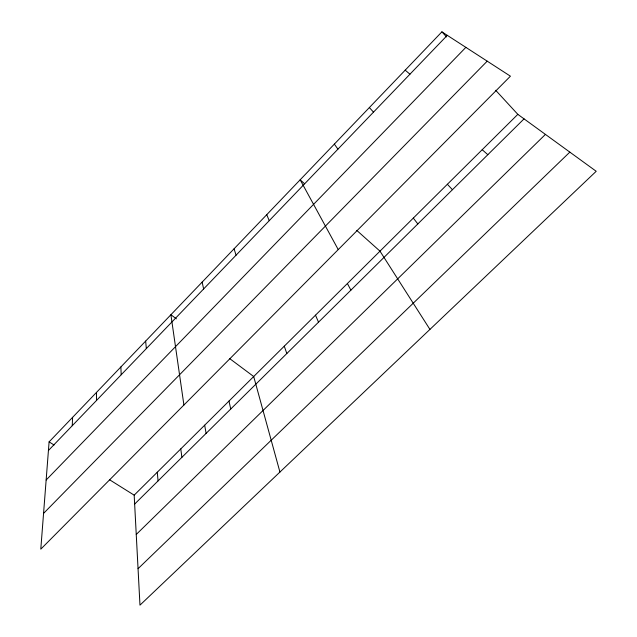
<?xml version="1.0" encoding="UTF-8"?>
<svg xmlns="http://www.w3.org/2000/svg" width="637" height="637" viewBox="0 0 637 637"><rect width="100%" height="100%" fill="white"/><g stroke="black" fill="none" stroke-linecap="round" stroke-linejoin="round"><path stroke-width="0.96" d="M96.505 400.466L96.521 392.368M72.252 425.707L72.602 417.346M49.097 441.887L40.792 549.15L510.428 76.185L441.895 31.85L49.097 441.887L54.065 444.992M48.428 450.51L447.278 35.338M46.143 480.019L465.862 47.361M43.555 513.406L487.201 61.168M134.176 495.164L517.825 114.349L596.208 171.281L139.973 605.15L134.176 495.164L109.468 479.693M134.646 504.074L524.044 118.864M136.246 534.467L545.431 134.399M138.054 568.69L569.836 152.124M176.385 318.834L170.899 314.734L183.91 405.013M229.615 358.551L253.701 376.523L279.93 472.057M405.188 70.158L409.941 74.195M482.201 149.711L487.831 154.695M304.582 183.759L300.162 179.801L338.239 249.593M356.744 230.379L379.994 251.161L429.935 329.401M447.373 184.276L452.429 189.707M441.895 31.85L446.553 36.914M495.69 90.295L517.825 114.349M369.356 107.565L373.505 112.128M413.317 218.085L417.824 223.937M334.353 144.105L337.928 149.162M347.404 283.513L350.891 290.154M315.498 315.18L318.516 322.187M266.744 214.685L269.228 220.665M284.277 346.178L286.825 353.535M234.074 248.788L236.056 255.198M228.978 401.063L230.737 409.018M202.136 282.127L203.633 288.951M204.676 425.19L206.101 433.391M180.781 448.902L181.879 457.358M145.658 341.082L146.335 348.598M157.283 472.232L158.064 480.911M120.871 366.952L121.189 374.763"/></g></svg>
